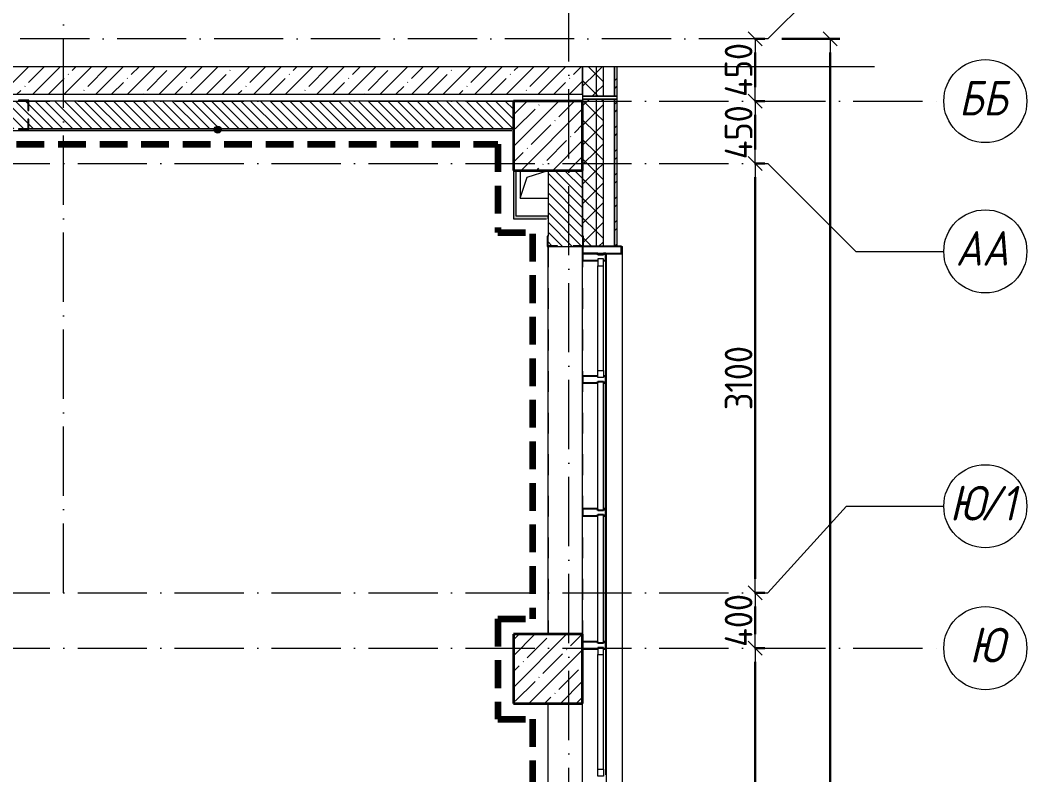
# Model space of a CAD drawing. Header units: millimetres. Extents: x -17017 to 628417, y -109036 to 199237.
# Drawn here: x 89467 to 96738, y -62480 to -57031 of the extents above; entities that cross this region are included whole.
import ezdxf

# ---------------------------------------------------------------- set-up
doc = ezdxf.new("R2010")
doc.units = ezdxf.units.MM
for name, pattern in [('01 Штриховая _2 мм_', [300, 200, -100]), ('50_200_ШТРИХ_1Т_ш5_п1_п1_', [700, 500, -100, 0, -100]), ('Штрих короткий', [300, 150, -150]), ('Штриховая _2 мм - 1 мм_', [300, 200, -100])]:
    doc.linetypes.add(name, pattern=pattern)
for name, color, linetype, lineweight in [('0-1', 7, 'Continuous', 5), ('0-2', 7, 'Continuous', 9), ('Импосты витража', 7, 'Continuous', 9), ('Импосты витража-1', 7, 'Continuous', 25), ('Каркас_Импост', 7, 'Continuous', 13), ('Каркас_Импост-1', 7, 'Continuous', 9), ('Марки стен', 7, 'Continuous', 9), ('Несущие колонны', 7, 'Continuous', 9), ('Несущие колонны-1', 7, 'Continuous', 35), ('Обобщенные модели', 7, 'Continuous', 9), ('Общие ребра', 7, 'Continuous', 9), ('Окна', 7, 'Continuous', 9), ('Оси', 7, 'Continuous', 9), ('Оси-1', 7, 'Continuous', 20), ('Оси-2', 7, '50_200_ШТРИХ_1Т_ш5_п1_п1_', 9), ('Остекление-1', 7, 'Continuous', 9), ('Перемычка-1', 7, 'Штрих короткий', 9), ('Размеры', 7, 'Continuous', 15), ('Стены', 7, 'Continuous', 9), ('Стены-1', 7, 'Continuous', 13), ('стяжа', 7, 'Continuous', 30), ('Штриховка разреза-1', 7, 'Continuous', 9), ('Элементы узлов', 7, 'Continuous', 9)]:
    doc.layers.add(name, color=color, linetype=linetype, lineweight=lineweight)
for name, color, linetype, lineweight, true_color in [('СТ-1_1', 7, 'Штриховая _2 мм - 1 мм_', 90, 0x888888), ('СТ-1_13', 7, '01 Штриховая _2 мм_', 90, 0xd5d3c7), ('Штриховка разреза-3', 7, 'Continuous', 9, 0x0080ff)]:
    doc.layers.add(name, color=color, linetype=linetype, lineweight=lineweight, true_color=true_color)
doc.layers.get('0-2').off()
doc.styles.add('ISOCPEUR_I_1', font='isocpeui.ttf', dxfattribs={"width": 0.85, "height": 2.5})
doc.styles.add('СПДС', font='isocpeur.ttf', dxfattribs={"width": 0.9})
doc.dimstyles.new('Размера А3', dxfattribs={"dimtxt": 200, "dimasz": 100, "dimexe": 70, "dimexo": 100, "dimgap": 20, "dimtad": 1, "dimdec": 0, "dimrnd": 10, "dimzin": 0, "dimdsep": 46, "dimtxsty": 'СПДС', "dimblk": 'ARROWHEAD_6', "dimcen": 1, "dimclrd": 256, "dimclre": 256, "dimclrt": 256, "dimazin": 0, "dimtfac": 1, "dimtdec": 0, "dimtmove": 2, "dimatfit": 3, "dimfxl": 1, "dimtolj": 1, "dimtzin": 0, "dimarcsym": 0})
pattern_1 = [(135, (0, 0), (-35.35534, -35.35534), [])]
pattern_2 = [(45, (0, 0), (-70.71068, 70.71068), []), (135, (0, 0), (-70.71068, -70.71068), [])]
pattern_3 = [(45, (0, 0), (-85.53659, 85.53659), []), (45, (57.02, 0), (-85.53659, 85.53659), [])]

# ---------------------------------------------------------------- blocks, each defined once
blk = doc.blocks.new('Ось сетки - Круг_Ø6_00__ISO-2_5_0_9K_-16731441-АИ2_02_План отделки стен 2-го этажа _Часть 2_')
at = {"layer": 'Оси-1'}
blk.add_circle((0, 0), 3, dxfattribs=at)
blk = doc.blocks.new('ARROWHEAD_6')
at = {"color": 0, "linetype": 'Continuous'}
for p, q in [((0, 0), (-1, 0)), ((-0.5, -0.5), (0.5, 0.5))]:
    blk.add_line(p, q, dxfattribs=at)
blk = doc.blocks.new('*D752')
at = {"layer": 'Defpoints', "color": 0, "transparency": 16777216}
for p in [(94670.3, -61565.3), (94776.3, -61565.3), (94670.3, -67065.3)]:
    blk.add_point(p, dxfattribs=at)
at = {"layer": 'Размеры', "lineweight": -2, "transparency": 16777216}
for p, q in [((94770.3, -61565.3), (94846.3, -61565.3)), ((94776.3, -66965.3), (94776.3, -61665.3)), ((94770.3, -67065.3), (94846.3, -67065.3))]:
    blk.add_line(p, q, dxfattribs=at)
at = {"layer": 'Размеры', "lineweight": -2, "transparency": 16777216, "xscale": 100, "yscale": 100, "zscale": 100}
for p, rotation in [((94776.3, -61565.3), 90), ((94776.3, -67065.3), 270)]:
    blk.add_blockref('ARROWHEAD_6', p, dxfattribs=dict(at, rotation=rotation))
at = {"layer": 'Размеры', "transparency": 16777216, "insert": (94656.3, -64315.3), "char_height": 200, "width": 2.488, "attachment_point": 5, "rotation": 90, "style": 'СПДС'}
blk.add_mtext('\\A1;5500', dxfattribs=at)
blk = doc.blocks.new('*D753')
at = {"layer": 'Defpoints', "color": 0, "transparency": 16777216}
for p in [(94670.3, -61165.3), (94776.3, -61165.3), (94670.3, -61565.3)]:
    blk.add_point(p, dxfattribs=at)
at = {"layer": 'Размеры', "lineweight": -2, "transparency": 16777216}
for p, q in [((94770.3, -61165.3), (94846.3, -61165.3)), ((94776.3, -61465.3), (94776.3, -61265.3)), ((94770.3, -61565.3), (94846.3, -61565.3))]:
    blk.add_line(p, q, dxfattribs=at)
at = {"layer": 'Размеры', "lineweight": -2, "transparency": 16777216, "xscale": 100, "yscale": 100, "zscale": 100}
for p, rotation in [((94776.3, -61165.3), 90), ((94776.3, -61565.3), 270)]:
    blk.add_blockref('ARROWHEAD_6', p, dxfattribs=dict(at, rotation=rotation))
at = {"layer": 'Размеры', "transparency": 16777216, "insert": (94656.3, -61365.3), "char_height": 200, "width": 1.942, "attachment_point": 5, "rotation": 90, "style": 'СПДС'}
blk.add_mtext('\\A1;400', dxfattribs=at)
blk = doc.blocks.new('*D754')
at = {"layer": 'Defpoints', "color": 0, "transparency": 16777216}
for p in [(94670.3, -58065.3), (94776.3, -58065.3), (94670.3, -61165.3)]:
    blk.add_point(p, dxfattribs=at)
at = {"layer": 'Размеры', "lineweight": -2, "transparency": 16777216}
for p, q in [((94770.3, -58065.3), (94846.3, -58065.3)), ((94776.3, -61065.3), (94776.3, -58165.3)), ((94770.3, -61165.3), (94846.3, -61165.3))]:
    blk.add_line(p, q, dxfattribs=at)
at = {"layer": 'Размеры', "lineweight": -2, "transparency": 16777216, "xscale": 100, "yscale": 100, "zscale": 100}
for p, rotation in [((94776.3, -58065.3), 90), ((94776.3, -61165.3), 270)]:
    blk.add_blockref('ARROWHEAD_6', p, dxfattribs=dict(at, rotation=rotation))
at = {"layer": 'Размеры', "transparency": 16777216, "insert": (94656.3, -59615.3), "char_height": 200, "width": 2.3, "attachment_point": 5, "rotation": 90, "style": 'СПДС'}
blk.add_mtext('\\A1;3100', dxfattribs=at)
blk = doc.blocks.new('*D755')
at = {"layer": 'Defpoints', "color": 0, "transparency": 16777216}
for p in [(94670.3, -57615.3), (94776.3, -57615.3), (94670.3, -58065.3)]:
    blk.add_point(p, dxfattribs=at)
at = {"layer": 'Размеры', "lineweight": -2, "transparency": 16777216}
for p, q in [((94770.3, -57615.3), (94846.3, -57615.3)), ((94776.3, -57965.3), (94776.3, -57715.3)), ((94770.3, -58065.3), (94846.3, -58065.3))]:
    blk.add_line(p, q, dxfattribs=at)
at = {"layer": 'Размеры', "lineweight": -2, "transparency": 16777216, "xscale": 100, "yscale": 100, "zscale": 100}
for p, rotation in [((94776.3, -57615.3), 90), ((94776.3, -58065.3), 270)]:
    blk.add_blockref('ARROWHEAD_6', p, dxfattribs=dict(at, rotation=rotation))
at = {"layer": 'Размеры', "transparency": 16777216, "insert": (94656.3, -57840.3), "char_height": 200, "width": 1.942, "attachment_point": 5, "rotation": 90, "style": 'СПДС'}
blk.add_mtext('\\A1;450', dxfattribs=at)
blk = doc.blocks.new('*D756')
at = {"layer": 'Defpoints', "color": 0, "transparency": 16777216}
for p in [(94670.3, -57165.3), (94776.3, -57165.3), (94670.3, -57615.3)]:
    blk.add_point(p, dxfattribs=at)
at = {"layer": 'Размеры', "lineweight": -2, "transparency": 16777216}
for p, q in [((94770.3, -57165.3), (94846.3, -57165.3)), ((94776.3, -57515.3), (94776.3, -57265.3)), ((94770.3, -57615.3), (94846.3, -57615.3))]:
    blk.add_line(p, q, dxfattribs=at)
at = {"layer": 'Размеры', "lineweight": -2, "transparency": 16777216, "xscale": 100, "yscale": 100, "zscale": 100}
for p, rotation in [((94776.3, -57165.3), 90), ((94776.3, -57615.3), 270)]:
    blk.add_blockref('ARROWHEAD_6', p, dxfattribs=dict(at, rotation=rotation))
at = {"layer": 'Размеры', "transparency": 16777216, "insert": (94656.3, -57390.3), "char_height": 200, "width": 1.942, "attachment_point": 5, "rotation": 90, "style": 'СПДС'}
blk.add_mtext('\\A1;450', dxfattribs=at)
blk = doc.blocks.new('*D757')
at = {"layer": 'Defpoints', "color": 0, "transparency": 16777216}
for p in [(94868.3, -57165.3), (95317.4, -57165.3), (95211.3, -106215.3)]:
    blk.add_point(p, dxfattribs=at)
at = {"layer": 'Размеры', "lineweight": -2, "transparency": 16777216}
for p, q in [((94968.3, -57165.3), (95387.4, -57165.3)), ((95317.4, -106115.3), (95317.4, -57265.3)), ((95311.3, -106215.3), (95387.4, -106215.3))]:
    blk.add_line(p, q, dxfattribs=at)
at = {"layer": 'Размеры', "lineweight": -2, "transparency": 16777216, "xscale": 100, "yscale": 100, "zscale": 100}
for p, rotation in [((95317.4, -57165.3), 90), ((95317.4, -106215.3), 270)]:
    blk.add_blockref('ARROWHEAD_6', p, dxfattribs=dict(at, rotation=rotation))
at = {"layer": 'Размеры', "transparency": 16777216, "insert": (95197.4, -81690.3), "char_height": 200, "width": 3.186, "attachment_point": 5, "rotation": 90, "style": 'СПДС'}
blk.add_mtext('\\A1;49050', dxfattribs=at)
blk = doc.blocks.new('BSC_Колонна _Прямоугольная - 500х500-V130-АИ2_02_План отделки стен 2-го этажа _Часть 2_')
at = {"layer": 'Несущие колонны'}
h = blk.add_hatch(dxfattribs=at)
h.set_pattern_fill('FP_130', color=256, style=0, pattern_type=2)
h.set_pattern_definition([(45, (-103350, -48350), (-114.04925, 114.04925), []), (45, (-103235.95, -48350), (-114.04925, 114.04925), [201.613, -40.323, 3.353, -36.97])])
h.paths.add_polyline_path([(-215.9, -250), (250, -250), (250, 250), (-250, 250), (-250, -250)], flags=0)
at = {"layer": 'Несущие колонны-1'}
for p, q in [((250, 250), (-250, 250)), ((-250, 250), (-250, -250)), ((250, -250), (250, 250)), ((-250, -250), (250, -250))]:
    blk.add_line(p, q, dxfattribs=at)
blk = doc.blocks.new('BSC_Колонна _Прямоугольная - 500х500-V132-АИ2_02_План отделки стен 2-го этажа _Часть 2_')
at = {"layer": 'Несущие колонны'}
h = blk.add_hatch(dxfattribs=at)
h.set_pattern_fill('FP_132', color=256, style=0, pattern_type=2)
h.set_pattern_definition([(45, (-103350, -44500), (-114.04925, 114.04925), []), (45, (-103235.95, -44500), (-114.04925, 114.04925), [201.613, -40.323, 3.353, -36.97])])
h.paths.add_polyline_path([(-250, -250), (250, -250), (250, 250), (-250, 250)], flags=0)
at = {"layer": 'Несущие колонны-1'}
for p, q in [((250, 250), (-250, 250)), ((-250, 250), (-250, -250)), ((250, -250), (250, 250)), ((-250, -250), (250, -250))]:
    blk.add_line(p, q, dxfattribs=at)
blk = doc.blocks.new('Проем_Дверь_Прямоугольный - 1500х2700h_витражные проемы-27180848-АИ2_02_План отделки стен 2-го этажа _Часть 2_')
at = {"layer": 'Перемычка-1'}
for p, q in [((750, 125), (-750, 125)), ((750, -125), (-750, -125))]:
    blk.add_line(p, q, dxfattribs=at)
blk = doc.blocks.new('Проем_Дверь_Прямоугольный - 2800х2700h_витражные проемы-27180849-АИ2_02_План отделки стен 2-го этажа _Часть 2_')
at = {"layer": 'Перемычка-1'}
for p, q in [((1400, 125), (-1400, 125)), ((1400, -125), (-1400, -125))]:
    blk.add_line(p, q, dxfattribs=at)
blk = doc.blocks.new('Фахверк_СКБ_Уголок - 250_2700-27497298-АИ2_02_План отделки стен 2-го этажа _Часть 2_')
at = {"layer": 'Обобщенные модели'}
for p, q in [((200, 181), (125, 181)), ((125, 181), (125, 106)), ((131, 106), (131, 175)), ((131, 175), (200, 175)), ((200, 175), (200, 181)), ((125, 106), (131, 106)), ((131, -6), (125, -6)), ((125, -6), (125, -81)), ((131, -75), (131, -6)), ((125, -81), (200, -81)), ((200, -75), (131, -75)), ((200, -81), (200, -75))]:
    blk.add_line(p, q, dxfattribs=at)
blk = doc.blocks.new('PNS_Панель прямоугольная2 - Нр_Стекло - 40мм-28151954-АИ2_02_План отделки стен 2-го этажа _Часть 2_')
at = {"layer": 'Каркас_Импост'}
for p, q in [((-465, 0), (-465, 40)), ((-465, 40), (-415, 40)), ((-415, 40), (-415, 0)), ((465, 40), (415, 40)), ((415, 40), (415, 0)), ((465, 0), (465, 40)), ((-415, 0), (-465, 0)), ((415, 0), (465, 0))]:
    blk.add_line(p, q, dxfattribs=at)
at = {"layer": 'Каркас_Импост-1'}
for p, q in [((-415, 40), (415, 40)), ((-415, 0), (415, 0))]:
    blk.add_line(p, q, dxfattribs=at)
blk = doc.blocks.new('PNS_Панель прямоугольная1 - Нр_Стекло - 40мм-25328009-АИ2_02_План отделки стен 2-го этажа _Часть 2_')
at = {"layer": 'Остекление-1'}
for p, q in [((-455, 40), (455, 40)), ((-465, 0), (465, 0)), ((455, 0), (-455, 0))]:
    blk.add_line(p, q, dxfattribs=at)
blk = doc.blocks.new('PNS_Панель прямоугольная2 - Нр_Стекло - 40мм-28855703-АИ2_02_План отделки стен 2-го этажа _Часть 2_')
at = {"layer": 'Каркас_Импост'}
for p, q in [((-427.5, 0), (-427.5, 40)), ((-427.5, 40), (-377.5, 40)), ((-377.5, 40), (-377.5, 0)), ((427.5, 40), (377.5, 40)), ((377.5, 40), (377.5, 0)), ((427.5, 0), (427.5, 40)), ((-377.5, 0), (-427.5, 0)), ((377.5, 0), (427.5, 0))]:
    blk.add_line(p, q, dxfattribs=at)
at = {"layer": 'Каркас_Импост-1'}
for p, q in [((-377.5, 40), (377.5, 40)), ((-377.5, 0), (377.5, 0))]:
    blk.add_line(p, q, dxfattribs=at)
blk = doc.blocks.new('Прямоугольный импост - Откос НВФ_50х280 мм-25993834-АИ2_02_План отделки стен 2-го этажа _Часть 2_')
at = {"layer": 'Импосты витража-1'}
for p, q in [((-50, 130), (0, 130)), ((-50, -150), (-50, 130)), ((0, 130), (0, -144)), ((0, -150), (-50, -150))]:
    blk.add_line(p, q, dxfattribs=at)
blk = doc.blocks.new('Прямоугольный импост - Импост структурный с накладкой - 150мм-V181-АИ2_02_План отделки стен 2-го этажа _Часть 2_')
at = {"layer": 'Импосты витража'}
for p, q in [((103767, 43735), (103767, 44645)), ((103600, 43735), (103600, 44250))]:
    blk.add_line(p, q, dxfattribs=at)
blk = doc.blocks.new('Прямоугольный импост - Импост структурный с накладкой - 150мм-V182-АИ2_02_План отделки стен 2-го этажа _Часть 2_')
at = {"layer": 'Импосты витража'}
for p, q in [((103600, 44750), (103600, 45605)), ((103767, 44695), (103767, 45605))]:
    blk.add_line(p, q, dxfattribs=at)
blk = doc.blocks.new('Прямоугольный импост - Импост структурный с накладкой - 150мм-28072245-АИ2_02_План отделки стен 2-го этажа _Часть 2_')
at = {"layer": 'Импосты витража'}
for p, q in [((57535, -100), (58445, -100)), ((57535, -267), (58445, -267))]:
    blk.add_line(p, q, dxfattribs=at)
blk = doc.blocks.new('Прямоугольный импост - Импост структурный с накладкой - 150мм-28072255-АИ2_02_План отделки стен 2-го этажа _Часть 2_')
at = {"layer": 'Импосты витража'}
for p, q in [((56650, -100), (57485, -100)), ((56650, -267), (57485, -267))]:
    blk.add_line(p, q, dxfattribs=at)
blk = doc.blocks.new('Прямоугольный импост - Импост структурный с накладкой - 150мм-V183-АИ2_02_План отделки стен 2-го этажа _Часть 2_')
at = {"layer": 'Импосты витража-1'}
for p, q in [((-25, 0), (-25, 17)), ((-25, 17), (25, 17)), ((25, 0), (15, 0)), ((15, 0), (15, -40)), ((25, 17), (25, 0)), ((-25, -150), (-25, -40)), ((15, -40), (25, -40)), ((25, -40), (25, -150))]:
    blk.add_line(p, q, dxfattribs=at)
blk = doc.blocks.new('Прямоугольный импост - Импост структурный с накладкой - 150мм-28072285-АИ2_02_План отделки стен 2-го этажа _Часть 2_')
at = {"layer": 'Импосты витража-1'}
for p, q in [((-25, 0), (-25, 17)), ((-25, 17), (25, 17)), ((-15, 0), (-25, 0)), ((-15, -40), (-15, 0)), ((25, 0), (15, 0)), ((15, 0), (15, -40)), ((25, 17), (25, 0)), ((-25, -150), (-25, -40)), ((-25, -40), (-15, -40)), ((15, -40), (25, -40)), ((25, -40), (25, -150)), ((25, -150), (-25, -150))]:
    blk.add_line(p, q, dxfattribs=at)
blk = doc.blocks.new('Прямоугольный импост - Импост структурный с накладкой - 150мм-V179-АИ2_02_План отделки стен 2-го этажа _Часть 2_')
at = {"layer": 'Импосты витража-1'}
for p, q in [((-25, 0), (-25, 17)), ((-25, 17), (25, 17)), ((-15, 0), (-25, 0)), ((-15, -40), (-15, 0)), ((25, 17), (25, 0)), ((-25, -150), (-25, -40)), ((-25, -40), (-15, -40)), ((25, -40), (25, -150)), ((25, -150), (-25, -150))]:
    blk.add_line(p, q, dxfattribs=at)
blk = doc.blocks.new('Прямоугольный импост - Импост структурный с накладкой - 150мм-V180-АИ2_02_План отделки стен 2-го этажа _Часть 2_')
at = {"layer": 'Импосты витража-1'}
for p, q in [((-25, 0), (-25, 17)), ((-25, 17), (25, 17)), ((25, 0), (15, 0)), ((15, 0), (15, -40)), ((25, 17), (25, 0)), ((-25, -150), (-25, -40)), ((15, -40), (25, -40)), ((25, -40), (25, -150)), ((25, -150), (-25, -150))]:
    blk.add_line(p, q, dxfattribs=at)
blk = doc.blocks.new('Фахверк_СКБ_Уголок - 200_3550-28267367-АИ2_02_План отделки стен 2-го этажа _Часть 2_')
at = {"layer": 'Обобщенные модели'}
for p, q in [((200, 156), (125, 156)), ((125, 156), (125, 81)), ((131, 81), (131, 150)), ((131, 150), (200, 150)), ((200, 150), (200, 156)), ((125, 81), (131, 81)), ((131, 19), (125, 19)), ((125, 19), (125, -56)), ((131, -50), (131, 19)), ((125, -56), (200, -56)), ((200, -50), (131, -50)), ((200, -56), (200, -50))]:
    blk.add_line(p, q, dxfattribs=at)
blk = doc.blocks.new('AR_Отверстие прямоугольное _в плите_ - AR_Отверстие прямоугольное _в плите_-30511543-АИ2_02_План отделки стен 2-го этажа _Часть 2_')
at = {"layer": 'Обобщенные модели'}
for p, q in [((-100, 100), (-100, -100)), ((-50, 50), (100, 100)), ((-100, -100), (-50, 50)), ((-100, -100), (100, -100))]:
    blk.add_line(p, q, dxfattribs=at)
blk = doc.blocks.new('Отлив_СКБ - Отлив витража_120_НВФ-31885688-АИ2_02_План отделки стен 2-го этажа _Часть 2_')
at = {"layer": 'Окна'}
for p, q in [((4750, -2), (50, -2)), ((0, -120), (0, -113)), ((0, -120), (4800, -120)), ((4800, -113), (4800, -120))]:
    blk.add_line(p, q, dxfattribs=at)
blk = doc.blocks.new('Стены 13 - Стены 4-31812941-АИ2_02_План отделки стен 2-го этажа _Часть 2_')
at = {"layer": 'Стены-1'}
for p, q in [((-1843.5, 41030.2), (-1843.5, 41010.2)), ((-1593.5, 41030.2), (-1843.5, 41030.2)), ((-1843.5, 41010.2), (-1593.5, 41010.2)), ((-1593.5, 41010.2), (-1593.5, 41030.2))]:
    blk.add_line(p, q, dxfattribs=at)
blk = doc.blocks.new('0125-Р-ОО-Ш2-АР-о_23_10_2024_rvt-1-АИ2_02_План отделки стен 2-го этажа _Часть 2_')
at = {"layer": 'Штриховка разреза-1'}
h = blk.add_hatch(dxfattribs=at)
h.set_pattern_fill('FP_1', color=256, style=0, pattern_type=2)
h.set_pattern_definition([(45, (0, 0), (-114.04925, 114.04925), []), (45, (114.05, 0), (-114.04925, 114.04925), [201.612, -40.322, 3.353, -36.97])])
h.paths.add_polyline_path([(103600, 48650), (103600, 48850), (99200, 48850), (99200, 48650), (103134.1, 48650)], flags=0)
h = blk.add_hatch(dxfattribs=at)
h.set_pattern_fill('FP_81', color=256, style=0, pattern_type=2)
h.set_pattern_definition(pattern_2)
h.paths.add_polyline_path([(103600, 48635), (103700, 48635), (103700, 48850), (103600, 48850)], flags=0)
h = blk.add_hatch(dxfattribs=at)
h.set_pattern_fill('FP_81', color=256, style=0, pattern_type=2)
h.set_pattern_definition(pattern_2)
h.paths.add_polyline_path([(103750, 48635), (103750, 48850), (103700, 48850), (103700, 48635)], flags=0)
h = blk.add_hatch(dxfattribs=at)
h.set_pattern_fill('FP_80', color=256, style=0, pattern_type=2)
h.set_pattern_definition(pattern_3)
h.paths.add_polyline_path([(103850, 48635), (103850, 48850), (103830, 48850), (103830, 48635)], flags=0)
h = blk.add_hatch(dxfattribs=at)
h.set_pattern_fill('FP_2', color=256, style=0, pattern_type=2)
h.set_pattern_definition(pattern_1)
h.paths.add_polyline_path([(103100, 48400), (103100, 48600), (99600, 48600), (99600, 48531), (99594, 48531), (99594, 48600), (96100, 48600), (96100, 48400), (99594, 48400), (99594, 48469), (99600, 48469), (99600, 48400), (102202.1, 48400)], flags=0)
h = blk.add_hatch(dxfattribs=at)
h.set_pattern_fill('FP_81', color=256, style=0, pattern_type=2)
h.set_pattern_definition(pattern_2)
h.paths.add_polyline_path([(103700, -200), (103700, 750), (103606, 750), (103606, 675), (103600, 675), (103600, -200)], flags=0)
h.paths.add_polyline_path([(103700, 2550), (103700, 3750), (103606, 3750), (103606, 3675), (103600, 3675), (103600, 2625), (103606, 2625), (103606, 2550)], flags=0)
h.paths.add_polyline_path([(103700, 5550), (103700, 6750), (103606, 6750), (103606, 6675), (103600, 6675), (103600, 5625), (103606, 5625), (103606, 5550)], flags=0)
h.paths.add_polyline_path([(103606, 8550), (103700, 8550), (103700, 9750), (103606, 9750), (103606, 9675), (103600, 9675), (103600.1, 8625), (103606, 8625), (103606, 8556)], flags=0)
h.paths.add_polyline_path([(103606, 11550), (103700, 11550), (103700, 12750), (103606, 12750), (103606, 12675), (103600, 12675), (103600, 11625), (103606, 11625), (103606, 11556)], flags=0)
h.paths.add_polyline_path([(103700, 14550), (103700, 15750), (103606, 15750), (103606, 15675), (103600, 15675), (103600, 14625), (103606, 14625), (103606, 14550)], flags=0)
h.paths.add_polyline_path([(103700, 17550), (103700, 18750), (103606, 18750), (103606, 18675), (103600, 18675), (103600.1, 17625), (103606, 17625), (103606, 17550)], flags=0)
h.paths.add_polyline_path([(103700, 20550), (103700, 21750), (103606, 21750), (103606, 21675), (103600, 21675), (103600, 20625), (103606, 20625), (103606, 20550)], flags=0)
h.paths.add_polyline_path([(103700, 26550), (103700, 27750), (103606, 27750), (103606, 27675), (103600, 27675), (103600, 26625), (103606, 26625), (103606, 26550)], flags=0)
h.paths.add_polyline_path([(103700, 29550), (103700, 30750), (103606, 30750), (103606, 30675), (103600, 30675), (103600.1, 29625), (103606, 29625), (103606, 29550)], flags=0)
h.paths.add_polyline_path([(103700, 32550), (103700, 33750), (103606, 33750), (103606, 33675), (103600, 33675), (103600.1, 32625), (103606, 32625), (103606, 32550)], flags=0)
h.paths.add_polyline_path([(103700, 35550), (103700, 36750), (103606, 36750), (103606, 36675), (103600, 36675), (103600, 35625), (103606, 35625), (103606, 35550)], flags=0)
h.paths.add_polyline_path([(103606, 38550), (103700, 38550), (103700, 39750), (103606, 39750), (103606, 39675), (103600, 39675), (103600, 38625), (103606, 38625), (103606, 38556)], flags=0)
h.paths.add_polyline_path([(103700, 41550), (103700, 42750), (103606, 42750), (103606, 42675), (103600, 42675), (103600, 41625), (103606, 41625), (103606, 41550)], flags=0)
h.paths.add_polyline_path([(103700, 47550), (103700, 48615), (103600, 48615), (103600, 47625), (103606, 47625), (103606, 47550)], flags=0)
h = blk.add_hatch(dxfattribs=at)
h.set_pattern_fill('FP_81', color=256, style=0, pattern_type=2)
h.set_pattern_definition(pattern_2)
h.paths.add_polyline_path([(103700, -250), (103750, -250), (103750, 750), (103700, 750), (103700, -200)], flags=0)
h.paths.add_polyline_path([(103700, 2550), (103750, 2550), (103750, 3750), (103700, 3750), (103700, 3265)], flags=0)
h.paths.add_polyline_path([(103700, 5550), (103750, 5550), (103750, 6750), (103700, 6750), (103700, 6037.1)], flags=0)
h.paths.add_polyline_path([(103700, 8550), (103750, 8550), (103750, 9750), (103700, 9750), (103700, 8809.2)], flags=0)
h.paths.add_polyline_path([(103700, 11550), (103750, 11550), (103750, 12750), (103700, 12750), (103700, 11581.4)], flags=0)
h.paths.add_polyline_path([(103750, 14550), (103750, 15750), (103700, 15750), (103700, 14550)], flags=0)
h.paths.add_polyline_path([(103750, 17550), (103750, 18750), (103700, 18750), (103700, 17550)], flags=0)
h.paths.add_polyline_path([(103700, 20550), (103750, 20550), (103750, 21750), (103700, 21750), (103700, 20821.8)], flags=0)
h.paths.add_polyline_path([(103750, 26550), (103750, 27750), (103700, 27750), (103700, 26550)], flags=0)
h.paths.add_polyline_path([(103700, 29550), (103750, 29550), (103750, 30750), (103700, 30750), (103700, 30062.2)], flags=0)
h.paths.add_polyline_path([(103700, 32550), (103750, 32550), (103750, 33750), (103700, 33750), (103700, 32834.3)], flags=0)
h.paths.add_polyline_path([(103700, 35550), (103750, 35550), (103750, 36750), (103700, 36750), (103700, 35606.4)], flags=0)
h.paths.add_polyline_path([(103700, 38550), (103750, 38550), (103750, 39750), (103700, 39750), (103700, 39302.5)], flags=0)
h.paths.add_polyline_path([(103700, 41550), (103750, 41550), (103750, 42750), (103700, 42750), (103700, 42074.7)], flags=0)
h.paths.add_polyline_path([(103750, 47550), (103750, 48615), (103700, 48615), (103700, 47550)], flags=0)
h = blk.add_hatch(dxfattribs=at)
h.set_pattern_fill('FP_80', color=256, style=0, pattern_type=2)
h.set_pattern_definition(pattern_3)
h.paths.add_polyline_path([(103830, -350), (103850, -350), (103850, 750), (103830, 750), (103830, -330)], flags=0)
h.paths.add_polyline_path([(103850, 2550), (103850, 3750), (103830, 3750), (103830, 2550)], flags=0)
h.paths.add_polyline_path([(103830, 5550), (103850, 5550), (103850, 6750), (103830, 6750), (103830, 6037.1)], flags=0)
h.paths.add_polyline_path([(103850, 8550), (103850, 9750), (103830, 9750), (103830, 8550)], flags=0)
h.paths.add_polyline_path([(103850, 11550), (103850, 12750), (103830, 12750), (103830, 11550)], flags=0)
h.paths.add_polyline_path([(103850, 14550), (103850, 15750), (103830, 15750), (103830, 14550)], flags=0)
h.paths.add_polyline_path([(103830, 17550), (103850, 17550), (103850, 18750), (103830, 18750), (103830, 18049.6)], flags=0)
h.paths.add_polyline_path([(103850, 20550), (103850, 21750), (103830, 21750), (103830, 20550)], flags=0)
h.paths.add_polyline_path([(103850, 26550), (103850, 27750), (103830, 27750), (103830, 26550)], flags=0)
h.paths.add_polyline_path([(103850, 29550), (103850, 30750), (103830, 30750), (103830, 29550)], flags=0)
h.paths.add_polyline_path([(103850, 32550), (103850, 33750), (103830, 33750), (103830, 32550)], flags=0)
h.paths.add_polyline_path([(103850, 35550), (103850, 36750), (103830, 36750), (103830, 35550)], flags=0)
h.paths.add_polyline_path([(103850, 38550), (103850, 39750), (103830, 39750), (103830, 38550)], flags=0)
h.paths.add_polyline_path([(103850, 41550), (103850, 42750), (103830, 42750), (103830, 41550)], flags=0)
h.paths.add_polyline_path([(103830, 47550), (103850, 47550), (103850, 48615), (103830, 48615), (103830, 47618.9)], flags=0)
h = blk.add_hatch(dxfattribs=at)
h.set_pattern_fill('FP_2', color=256, style=0, pattern_type=2)
h.set_pattern_definition(pattern_1)
h.paths.add_polyline_path([(103531, 47550), (103531, 47556), (103600, 47556), (103600, 48100), (103350, 48100), (103350, 47556), (103419, 47556), (103419, 47550)], flags=0)
at = {"layer": 'Общие ребра'}
for p, q in [((103700, 48635), (103700, 48850)), ((103750, 48635), (103750, 48850)), ((103700, 47550), (103700, 48615)), ((103750, 47550), (103750, 48615)), ((103600, 47625), (103600, 48100)), ((103600, 48100), (103600, 47625))]:
    blk.add_line(p, q, dxfattribs=at)
at = {"layer": 'Стены'}
for p, q in [((103350, 44750), (103350, 47550)), ((103350, 42750), (103350, 44250))]:
    blk.add_line(p, q, dxfattribs=at)
at = {"layer": 'Стены-1'}
for p, q in [((103600, 48850), (103600, 48635)), ((103600, 48650), (103600, 48850)), ((103830, 48635), (103830, 48850)), ((103830, 48850), (103830, 48635)), ((103850, 48635), (103850, 48850)), ((99200, 48650), (103600, 48650)), ((103100, 48600), (99600, 48600)), ((103600, 48635), (103830, 48635)), ((103600, 48615), (103600, 48600)), ((103830, 48615), (103600, 48615)), ((103830, 48635), (103850, 48635)), ((103850, 48615), (103830, 48615)), ((103830, 48615), (103830, 47550)), ((103830, 47550), (103830, 48615)), ((103850, 47550), (103850, 48615)), ((99600, 48400), (103100, 48400)), ((103350, 48100), (103350, 47625)), ((103419, 47550), (103531, 47550)), ((103606, 47550), (103830, 47550)), ((103830, 47550), (103850, 47550))]:
    blk.add_line(p, q, dxfattribs=at)
at = {"layer": '0-2'}
for name, p, rotation in [('Фахверк_СКБ_Уголок - 200_3550-28267367-АИ2_02_План отделки стен 2-го этажа _Часть 2_', (99725, 48550), 180), ('Фахверк_СКБ_Уголок - 250_2700-27497298-АИ2_02_План отделки стен 2-го этажа _Часть 2_', (103525, 47425), 89.9999999999999), ('Проем_Дверь_Прямоугольный - 2800х2700h_витражные проемы-27180849-АИ2_02_План отделки стен 2-го этажа _Часть 2_', (103475, 46150), 89.9999999999999), ('Отлив_СКБ - Отлив витража_120_НВФ-31885688-АИ2_02_План отделки стен 2-го этажа _Часть 2_', (103767, 42750), 90), ('Прямоугольный импост - Импост структурный с накладкой - 150мм-28072255-АИ2_02_План отделки стен 2-го этажа _Часть 2_', (103500, -10035), 89.99999999999915), ('PNS_Панель прямоугольная2 - Нр_Стекло - 40мм-28855703-АИ2_02_План отделки стен 2-го этажа _Часть 2_', (103750, 47032.5), 89.99999999999852), ('Прямоугольный импост - Импост структурный с накладкой - 150мм-28072245-АИ2_02_План отделки стен 2-го этажа _Часть 2_', (103500, -11880), 90.00000000000037), ('PNS_Панель прямоугольная1 - Нр_Стекло - 40мм-25328009-АИ2_02_План отделки стен 2-го этажа _Часть 2_', (103750, 46110), 89.99999999999852), ('PNS_Панель прямоугольная1 - Нр_Стекло - 40мм-25328009-АИ2_02_План отделки стен 2-го этажа _Часть 2_', (103750, 45150), 89.99999999999852), ('PNS_Панель прямоугольная2 - Нр_Стекло - 40мм-28151954-АИ2_02_План отделки стен 2-го этажа _Часть 2_', (103750, 44190), 89.99999999999852), ('Проем_Дверь_Прямоугольный - 1500х2700h_витражные проемы-27180848-АИ2_02_План отделки стен 2-го этажа _Часть 2_', (103475, 43500), 269.9999999999999)]:
    blk.add_blockref(name, p, dxfattribs=dict(at, rotation=rotation))
for name, p in [('BSC_Колонна _Прямоугольная - 500х500-V130-АИ2_02_План отделки стен 2-го этажа _Часть 2_', (103350, 48350)), ('Стены 13 - Стены 4-31812941-АИ2_02_План отделки стен 2-го этажа _Часть 2_', (105443.5, 7604.8)), ('AR_Отверстие прямоугольное _в плите_ - AR_Отверстие прямоугольное _в плите_-30511543-АИ2_02_План отделки стен 2-го этажа _Часть 2_', (103250, 48000)), ('Прямоугольный импост - Импост структурный с накладкой - 150мм-V182-АИ2_02_План отделки стен 2-го этажа _Часть 2_', (0, 0)), ('BSC_Колонна _Прямоугольная - 500х500-V132-АИ2_02_План отделки стен 2-го этажа _Часть 2_', (103350, 44500)), ('Прямоугольный импост - Импост структурный с накладкой - 150мм-V181-АИ2_02_План отделки стен 2-го этажа _Часть 2_', (0, 0))]:
    blk.add_blockref(name, p, dxfattribs=at)
at = {"layer": '0-2', "extrusion": (0, 0, -1), "rotation": 90.00000000000146}
for name, p in [('Прямоугольный импост - Откос НВФ_50х280 мм-25993834-АИ2_02_План отделки стен 2-го этажа _Часть 2_', (-103750, 47550)), ('Прямоугольный импост - Импост структурный с накладкой - 150мм-V180-АИ2_02_План отделки стен 2-го этажа _Часть 2_', (-103750, 47475)), ('Прямоугольный импост - Импост структурный с накладкой - 150мм-V179-АИ2_02_План отделки стен 2-го этажа _Часть 2_', (-103750, 46590)), ('Прямоугольный импост - Импост структурный с накладкой - 150мм-28072285-АИ2_02_План отделки стен 2-го этажа _Часть 2_', (-103750, 45630)), ('Прямоугольный импост - Импост структурный с накладкой - 150мм-V183-АИ2_02_План отделки стен 2-го этажа _Часть 2_', (-103750, 44670))]:
    blk.add_blockref(name, p, dxfattribs=at)
blk = doc.blocks.new('DET_Линия разрыва - По умолчанию-18881922-АИ2_02_План отделки стен 2-го этажа _Часть 2_')
at = {"layer": 'Элементы узлов'}
blk.add_line((-224, 0), (-16354.1, 0), dxfattribs=at)
blk = doc.blocks.new('2ч2эт')
at = {"layer": 'Марки стен'}
h = blk.add_hatch(color=256, dxfattribs=at)
edge = h.paths.add_edge_path(flags=0)
edge.add_arc((90894.7, -57821.3), 25, 0, 360)
at = {"layer": 'Штриховка разреза-3'}
for points in [[(93049.9, -58445.3), (93049.9, -58115.3), (93029.9, -58115.3), (93029.9, -58445.3)], [(93267.9, -58465.3), (93279.9, -58465.3), (93279.9, -58445.3), (93029.9, -58445.3), (93029.9, -58465.3), (93064, -58465.3)]]:
    blk.add_hatch(color=256, dxfattribs=at).paths.add_polyline_path(points, flags=0)
at = {"layer": 'Марки стен'}
blk.add_circle((90894.7, -57821.3), 25, dxfattribs=at)
at = {"layer": 'Оси'}
for p, q in [((94868.3, -57165.3), (95503.3, -56530.3)), ((94868.3, -58065.3), (95503.3, -58700.3)), ((95503.3, -58700.3), (96138.3, -58700.3)), ((94868.3, -61165.3), (95435.8, -60540.6)), ((95435.8, -60540.6), (96138.3, -60540.6))]:
    blk.add_line(p, q, dxfattribs=at)
at = {"layer": 'СТ-1_1'}
for p, q in [((92917.9, -57927.3), (92917.9, -58565.3)), ((92917.9, -57927.3), (92917.9, -58115.3)), ((92917.9, -58565.3), (93167.9, -58565.3)), ((93167.9, -58573.3), (93167.9, -61353.3)), ((92917.9, -61353.3), (92917.9, -62077.3)), ((92917.9, -61353.3), (93167.9, -61353.3)), ((92917.9, -61353.3), (92917.9, -62077.3)), ((92917.9, -61353.3), (93167.9, -61353.3)), ((92917.9, -62077.3), (93167.9, -62077.3)), ((92917.9, -62077.3), (93167.9, -62077.3)), ((93167.9, -62077.3), (93167.9, -63832.3))]:
    blk.add_line(p, q, dxfattribs=at)
at = {"layer": 'СТ-1_13'}
blk.add_line((86141.9, -57927.3), (92917.9, -57927.3), dxfattribs=at)
blk.add_line((86141.9, -57927.3), (92917.9, -57927.3), dxfattribs=at)
at = {"layer": 'Стены-1'}
for p, q in [((86041.9, -57827.3), (93017.9, -57827.3)), ((93029.9, -57815.3), (89529.9, -57815.3)), ((93029.9, -58115.3), (93029.9, -58465.3)), ((93049.9, -58445.3), (93049.9, -58115.3)), ((93279.9, -58445.3), (93049.9, -58445.3)), ((93279.9, -58465.3), (93279.9, -58445.3)), ((93029.9, -58465.3), (93267.9, -58465.3))]:
    blk.add_line(p, q, dxfattribs=at)
at = {"layer": '0-1'}
blk.add_blockref('0125-Р-ОО-Ш2-АР-о_23_10_2024_rvt-1-АИ2_02_План отделки стен 2-го этажа _Часть 2_', (-10070.1, -106215.3), dxfattribs=at)
at = {"layer": 'Элементы узлов', "rotation": 180}
blk.add_blockref('DET_Линия разрыва - По умолчанию-18881922-АИ2_02_План отделки стен 2-го этажа _Часть 2_', (79282.9, -57365.3), dxfattribs=at)
blk = doc.blocks.new('ось2эт')
at = {"layer": 'Оси-2'}
for p, q in [((89779.9, -61165.3), (89779.9, -54635.1)), ((93429.9, -108435.9), (93429.9, -54635.1)), ((94868.3, -57165.3), (66779.9, -57165.3)), ((66779.9, -57615.3), (96138.3, -57615.3)), ((66779.9, -58065.3), (94868.3, -58065.3)), ((66779.9, -61165.3), (94868.3, -61165.3)), ((66779.9, -61565.3), (96138.3, -61565.3))]:
    blk.add_line(p, q, dxfattribs=at)
at = {"layer": 'Оси-1', "xscale": 99.99999999999993, "yscale": 99.99999999999993, "zscale": 99.99999999999993}
for p, rotation in [((96438.3, -57615.3), 269.9999999999995), ((96438.3, -58700.3), 269.9999999999995), ((96438.3, -60540.6), 269.9999999999994), ((96438.3, -61565.3), 269.9999999999995)]:
    blk.add_blockref('Ось сетки - Круг_Ø6_00__ISO-2_5_0_9K_-16731441-АИ2_02_План отделки стен 2-го этажа _Часть 2_', p, dxfattribs=dict(at, rotation=rotation))
at = {"layer": 'Оси', "char_height": 250, "attachment_point": 1, "style": 'ISOCPEUR_I_1'}
for s, insert, width in [('ББ', (96248, -57468.6), 447.342), ('АА', (96224.2, -58553.6), 505.063), ('\\fISOCPEUR|b0|i1|c204|p34|;\\W.9;Ю', (96179.6, -60394), 266.962), ('/1', (96399.9, -60394), 346.329), ('\\fISOCPEUR|b0|i1|c204|p34|;\\W.9;Ю', (96322.3, -61418.6), 266.962)]:
    blk.add_mtext(s, dxfattribs=dict(at, insert=insert, width=width))
at = {"layer": 'Размеры'}
for base, p1, p2, picture, middle in [((94776.3, -57165.3), (94670.3, -57615.3), (94670.3, -57165.3), '*D756', (94656.3, -57390.3)), ((95317.4, -57165.3), (95211.3, -106215.3), (94868.3, -57165.3), '*D757', (95197.4, -81690.3)), ((94776.3, -57615.3), (94670.3, -58065.3), (94670.3, -57615.3), '*D755', (94656.3, -57840.3)), ((94776.3, -58065.3), (94670.3, -61165.3), (94670.3, -58065.3), '*D754', (94656.3, -59615.3)), ((94776.3, -61165.3), (94670.3, -61565.3), (94670.3, -61165.3), '*D753', (94656.3, -61365.3)), ((94776.3, -61565.3), (94670.3, -67065.3), (94670.3, -61565.3), '*D752', (94656.3, -64315.3))]:
    dim = blk.add_linear_dim(base=base, p1=p1, p2=p2, angle=90, dimstyle='Размера А3', dxfattribs=at)
    dim.commit()
    dim.dimension.update_dxf_attribs({"geometry": picture, "text_midpoint": middle})

msp = doc.modelspace()

# ---------------------------------------------------------------- block references
at = {"layer": 'стяжа'}
for name in ['ось2эт', '2ч2эт']:
    msp.add_blockref(name, (0, 0), dxfattribs=at)

doc.saveas('drawing.dxf')
